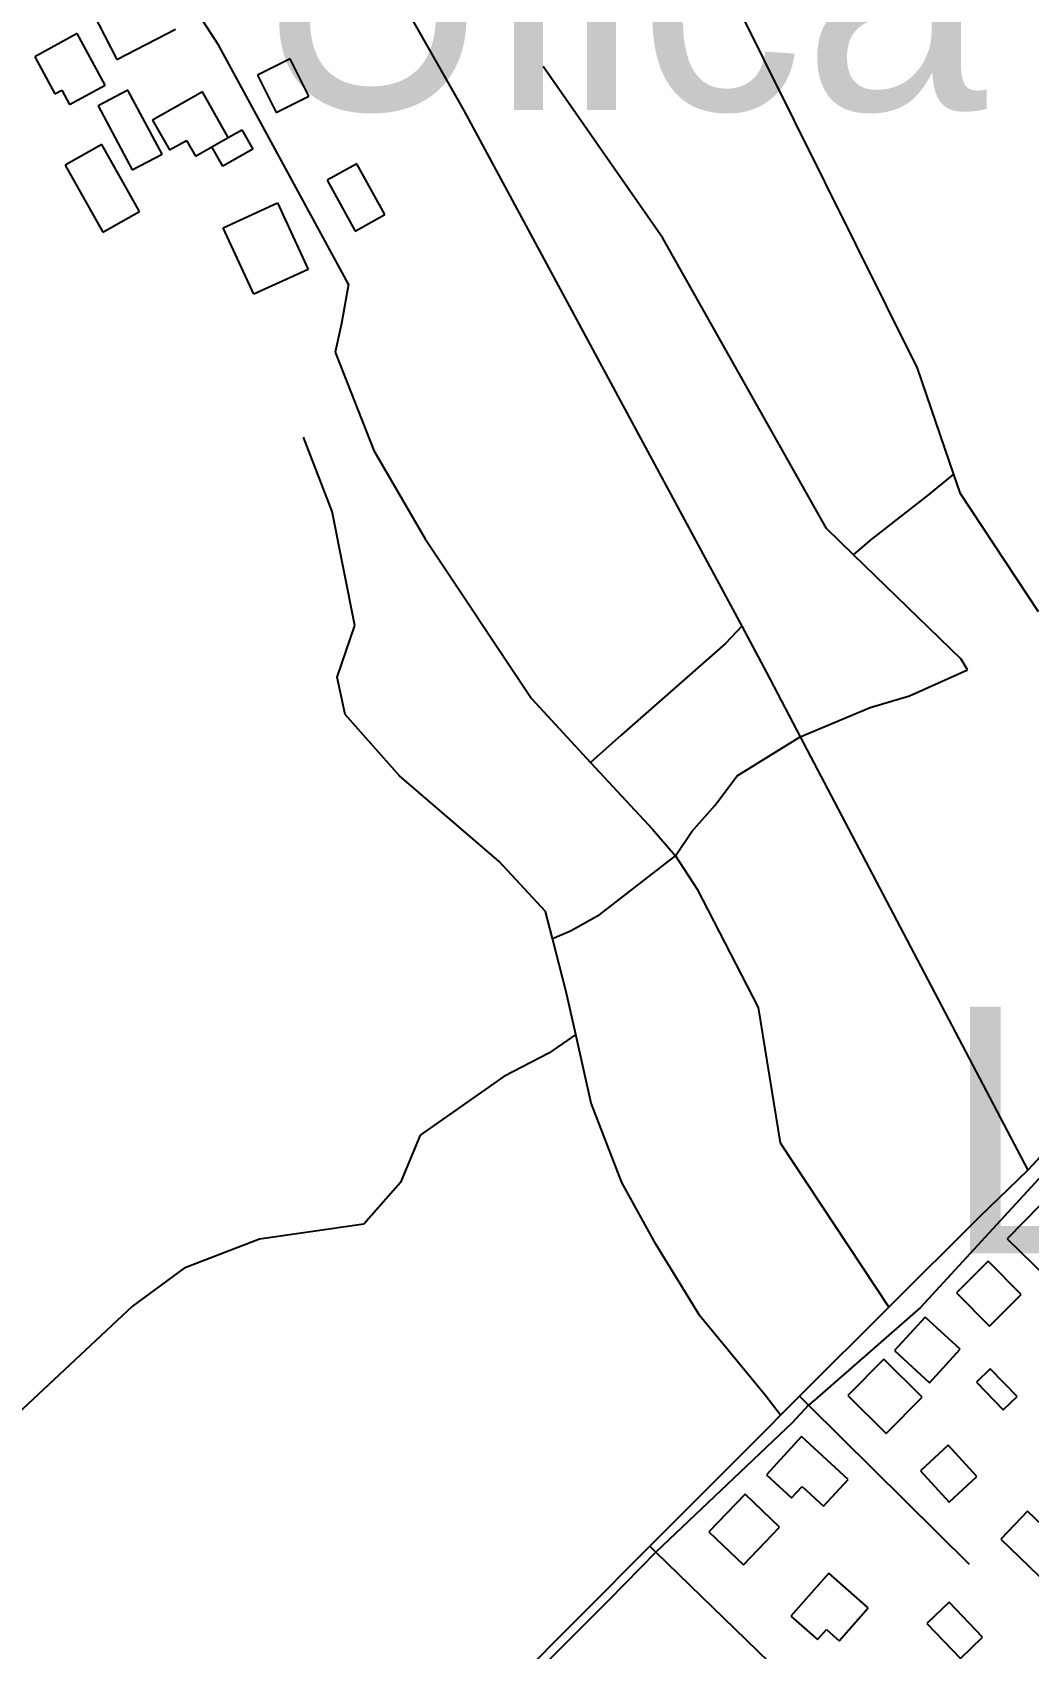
# Model space of a CAD drawing. Extents: x -8864 to 13231, y -7697 to 8949.
# Drawn here: x 1831.6 to 2082.3, y -1918.6 to -1512 of the extents above; entities that cross this region are included whole.
import ezdxf

# ---------------------------------------------------------------- set-up
doc = ezdxf.new("R2010")
doc.units = 0
for name, color, linetype in [('OSM_BUILDING_BARN', 9, 'CONTINUOUS'), ('OSM_BUILDING_GARAGE', 9, 'CONTINUOUS'), ('OSM_BUILDING_HOUSE', 9, 'CONTINUOUS'), ('OSM_BUILDING_YES', 9, 'CONTINUOUS'), ('OSM_HIGHWAY_FOOTWAY', 8, 'CONTINUOUS'), ('OSM_HIGHWAY_PATH', 8, 'CONTINUOUS'), ('OSM_HIGHWAY_RESIDENTIAL', 8, 'CONTINUOUS'), ('OSM_HIGHWAY_SERVICE', 8, 'CONTINUOUS'), ('OSM_LABELS', 8, 'CONTINUOUS')]:
    doc.layers.add(name, color=color, linetype=linetype)

msp = doc.modelspace()

# ---------------------------------------------------------------- linework, layer by layer
at = {"layer": 'OSM_BUILDING_BARN'}
for p, q in [((1855.628075, -1526.561789), (1848.131903, -1530.553687)), ((1864.20388, -1542.640576), (1855.628075, -1526.561789)), ((1848.131903, -1530.553687), (1856.707708, -1546.632474)), ((1856.707708, -1546.632474), (1864.20388, -1542.640576))]:
    msp.add_line(p, q, dxfattribs=at)
at = {"layer": 'OSM_BUILDING_GARAGE'}
for p, q in [((1880.880758, -1538.448527), (1884.257481, -1536.524855)), ((1884.257481, -1536.524855), (1887.036961, -1541.406312)), ((1876.715367, -1540.816979), (1880.880758, -1538.448527)), ((1879.494847, -1545.698436), (1876.715367, -1540.816979)), ((1887.036961, -1541.406312), (1879.494847, -1545.698436))]:
    msp.add_line(p, q, dxfattribs=at)
at = {"layer": 'OSM_BUILDING_HOUSE'}
for p, q in [((1846.906788, -1507.325067), (1852.856253, -1518.867101)), ((1842.879222, -1512.362197), (1832.167123, -1518.177692)), ((1849.915977, -1525.338645), (1842.879222, -1512.362197)), ((1852.856253, -1518.867101), (1867.58826, -1511.261368)), ((1832.167123, -1518.177692), (1837.243693, -1527.529185)), ((1896.478003, -1518.66695), (1888.216134, -1522.792281)), ((1901.164068, -1528.051801), (1896.478003, -1518.66695)), ((1888.216134, -1522.792281), (1892.909856, -1532.177133)), ((1837.243693, -1527.529185), (1839.004796, -1526.584028)), ((1839.004796, -1526.584028), (1840.96498, -1530.197864)), ((1840.96498, -1530.197864), (1849.915977, -1525.338645)), ((1874.372335, -1526.99545), (1861.853191, -1534.111925)), ((1880.880758, -1538.448527), (1874.372335, -1526.99545)), ((1892.909856, -1532.177133), (1901.164068, -1528.051801)), ((1861.853191, -1534.111925), (1866.118122, -1541.617582)), ((1866.118122, -1541.617582), (1870.344769, -1539.204653)), ((1870.344769, -1539.204653), (1872.595918, -1543.163192)), ((1872.595918, -1543.163192), (1880.880758, -1538.448527)), ((2085.145712, -1807.017633), (2076.876185, -1815.490687)), ((2076.876185, -1815.490687), (2086.577565, -1824.975614)), ((2072.09058, -1821.12827), (2064.096705, -1829.045348)), ((2080.413705, -1829.534606), (2072.09058, -1821.12827)), ((2064.096705, -1829.045348), (2072.427487, -1837.451685)), ((2072.427487, -1837.451685), (2080.413705, -1829.534606))]:
    msp.add_line(p, q, dxfattribs=at)
at = {"layer": 'OSM_BUILDING_YES'}
for p, q in [((1849.096681, -1540.272124), (1839.839406, -1545.476046)), ((1858.54538, -1557.095916), (1849.096681, -1540.272124)), ((1839.839406, -1545.476046), (1849.288105, -1562.299839)), ((1913.246765, -1545.131342), (1905.773563, -1549.256674)), ((1920.291176, -1557.89652), (1913.246765, -1545.131342)), ((1905.773563, -1549.256674), (1912.810317, -1562.021852)), ((1849.288105, -1562.299839), (1858.54538, -1557.095916)), ((1879.632672, -1561.199009), (1893.292704, -1554.927615)), ((1893.292704, -1554.927615), (1900.980301, -1571.651332)), ((1912.810317, -1562.021852), (1920.291176, -1557.89652)), ((1887.320269, -1577.933846), (1879.632672, -1561.199009)), ((1900.980301, -1571.651332), (1887.320269, -1577.933846)), ((2056.248312, -1835.172189), (2048.507116, -1843.623003)), ((2065.030855, -1843.233821), (2056.248312, -1835.172189)), ((2048.507116, -1843.623003), (2057.297316, -1851.684635)), ((2057.297316, -1851.684635), (2065.030855, -1843.233821)), ((2045.811863, -1845.791304), (2036.77664, -1854.920408)), ((2055.459644, -1855.32071), (2045.811863, -1845.791304)), ((2072.580626, -1848.215354), (2069.104362, -1851.595679)), ((2079.334072, -1855.120559), (2072.580626, -1848.215354)), ((2069.104362, -1851.595679), (2075.865465, -1858.512004)), ((2036.77664, -1854.920408), (2046.424421, -1864.460933)), ((2046.424421, -1864.460933), (2055.459644, -1855.32071)), ((2075.865465, -1858.512004), (2079.334072, -1855.120559)), ((2025.069135, -1865.261536), (2016.263621, -1874.846539)), ((2036.822582, -1876.058563), (2025.069135, -1865.261536)), ((2062.052294, -1867.429837), (2055.038511, -1873.856904)), ((2069.249845, -1875.280199), (2062.052294, -1867.429837)), ((2055.038511, -1873.856904), (2062.236061, -1881.707266)), ((2016.263621, -1874.846539), (2022.58062, -1880.650914)), ((2022.58062, -1880.650914), (2025.237589, -1877.759846)), ((2025.237589, -1877.759846), (2030.674036, -1882.752498)), ((2030.674036, -1882.752498), (2036.822582, -1876.058563)), ((2062.236061, -1881.707266), (2069.249845, -1875.280199)), ((2010.903743, -1879.727996), (2001.822578, -1889.235162)), ((2019.563775, -1888.000898), (2010.903743, -1879.727996)), ((2081.960413, -1884.042359), (2075.237594, -1891.069878)), ((2091.669449, -1893.327135), (2081.960413, -1884.042359)), ((2001.822578, -1889.235162), (2010.48261, -1897.508065)), ((2010.48261, -1897.508065), (2019.563775, -1888.000898)), ((2075.237594, -1891.069878), (2087.090582, -1902.411761)), ((2032.021663, -1899.565171), (2022.442795, -1910.384437)), ((2041.883838, -1908.305092), (2032.021663, -1899.565171)), ((2022.442795, -1910.384437), (2029.1503, -1916.322246)), ((2034.563776, -1916.577995), (2041.883838, -1908.305092)), ((2062.243718, -1906.904036), (2056.684759, -1912.230273)), ((2070.681698, -1915.721794), (2062.243718, -1906.904036)), ((2029.1503, -1916.322246), (2031.401448, -1913.775882)), ((2031.401448, -1913.775882), (2034.563776, -1916.577995)), ((2056.684759, -1912.230273), (2065.115081, -1921.048031)), ((2065.115081, -1921.048031), (2070.681698, -1915.721794))]:
    msp.add_line(p, q, dxfattribs=at)
at = {"layer": 'OSM_HIGHWAY_FOOTWAY'}
for p, q in [((2100.513248, -1783.255278), (2055.046168, -1832.770378)), ((2055.046168, -1832.770378), (2028.407574, -1856.110194)), ((2026.845552, -1857.311099), (2022.772045, -1861.825613)), ((2028.407574, -1856.110194), (2026.845552, -1857.311099)), ((2022.772045, -1861.825613), (1988.484139, -1894.294531)), ((1988.484139, -1894.294531), (1976.646465, -1906.359181)), ((1976.646465, -1906.359181), (1940.43666, -1942.575368))]:
    msp.add_line(p, q, dxfattribs=at)
at = {"layer": 'OSM_HIGHWAY_PATH'}
for p, q in [((2000.046162, -1487.654685), (2054.196244, -1596.503398)), ((1918.775096, -1494.037273), (1940.153353, -1531.721234)), ((1990.183986, -1563.823209), (1960.130384, -1520.646219)), ((1940.153353, -1531.721234), (2010.069134, -1661.418996)), ((2031.386134, -1636.844918), (1990.183986, -1563.823209)), ((1911.125784, -1575.365243), (1909.364681, -1585.250472)), ((1909.364681, -1585.250472), (1907.80266, -1592.500381)), ((1907.80266, -1592.500381), (1917.534667, -1617.185655)), ((2054.196244, -1596.503398), (2063.384607, -1623.245778)), ((1907.052277, -1632.519435), (1899.793471, -1613.872046)), ((1917.534667, -1617.185655), (1930.390717, -1639.435759)), ((2056.500992, -1628.861122), (2063.384607, -1623.245778)), ((2063.384607, -1623.245778), (2064.977256, -1627.882607)), ((2042.76439, -1639.535835), (2056.500992, -1628.861122)), ((2064.977256, -1627.882607), (2084.663323, -1657.749564)), ((1912.741405, -1661.207726), (1907.052277, -1632.519435)), ((2038.223807, -1643.483255), (2031.386134, -1636.844918)), ((1930.390717, -1639.435759), (1957.15948, -1679.610486)), ((2038.223807, -1643.483255), (2042.76439, -1639.535835)), ((2065.268221, -1669.725257), (2038.223807, -1643.483255)), ((1908.262078, -1674.206413), (1912.741405, -1661.207726)), ((2010.069134, -1661.418996), (2006.018597, -1665.73336)), ((2010.069134, -1661.418996), (2016.294249, -1673.072225)), ((2006.018597, -1665.73336), (1979.732224, -1688.817426)), ((2066.883841, -1672.349458), (2065.268221, -1669.725257)), ((1910.275861, -1683.613504), (1908.262078, -1674.206413)), ((2016.294249, -1673.072225), (2024.770513, -1689.206609)), ((2052.243717, -1678.921078), (2066.883841, -1672.349458)), ((2042.404512, -1681.889982), (2052.243717, -1678.921078)), ((1957.15948, -1679.610486), (1972.059941, -1695.689273)), ((2024.770513, -1689.206609), (2042.404512, -1681.889982)), ((1923.935893, -1699.069599), (1910.275861, -1683.613504)), ((1979.732224, -1688.817426), (1972.059941, -1695.689273)), ((2008.905274, -1699.069599), (2024.770513, -1689.206609)), ((2024.770513, -1689.206609), (2082.090581, -1798.222115)), ((1949.073721, -1720.619175), (1923.935893, -1699.069599)), ((1972.059941, -1695.689273), (1987.618901, -1712.468587)), ((2003.285059, -1706.519659), (2008.905274, -1699.069599)), ((1997.504048, -1713.013442), (2003.285059, -1706.519659)), ((1987.618901, -1712.468587), (1993.415227, -1719.184761)), ((1993.415227, -1719.184761), (1997.504048, -1713.013442)), ((1974.38766, -1733.918089), (1993.415227, -1719.184761)), ((1993.415227, -1719.184761), (1998.866988, -1727.591097)), ((1960.71997, -1733.161963), (1949.073721, -1720.619175)), ((1998.866988, -1727.591097), (2014.211554, -1757.324621)), ((1962.473416, -1740.000451), (1960.71997, -1733.161963)), ((1967.021656, -1738.065659), (1974.38766, -1733.918089)), ((1962.473416, -1740.000451), (1967.021656, -1738.065659)), ((1965.896081, -1753.377201), (1962.473416, -1740.000451)), ((1968.300369, -1764.12975), (1965.896081, -1753.377201)), ((2014.211554, -1757.324621), (2019.770513, -1791.394746)), ((1968.300369, -1764.12975), (1961.562237, -1768.777698)), ((1972.167139, -1781.376083), (1968.300369, -1764.12975)), ((1961.562237, -1768.777698), (1950.222266, -1774.64879)), ((1950.222266, -1774.64879), (1929.173259, -1789.459954)), ((1979.877706, -1801.302214), (1972.167139, -1781.376083)), ((1929.173259, -1789.459954), (1924.211544, -1801.357812)), ((2019.770513, -1791.394746), (2047.059949, -1832.714781)), ((1924.211544, -1801.357812), (1915.023181, -1811.810135)), ((1988.43054, -1816.825026), (1979.877706, -1801.302214)), ((1915.023181, -1811.810135), (1888.744465, -1815.613001)), ((1888.744465, -1815.613001), (1869.739869, -1822.907388)), ((1999.510174, -1834.871963), (1988.43054, -1816.825026)), ((1869.739869, -1822.907388), (1856.784278, -1832.425674)), ((1856.784278, -1832.425674), (1810.229908, -1876.002966)), ((2015.980313, -1854.831452), (1999.510174, -1834.871963)), ((2019.824112, -1859.890821), (2015.980313, -1854.831452))]:
    msp.add_line(p, q, dxfattribs=at)
at = {"layer": 'OSM_HIGHWAY_RESIDENTIAL'}
for p, q in [((1878.468813, -1515.386699), (1861.455028, -1488.955665)), ((1911.125784, -1575.365243), (1878.468813, -1515.386699)), ((2098.009419, -1780.942423), (2082.090581, -1798.222115)), ((2082.090581, -1798.222115), (2069.770518, -1810.075494)), ((2069.770518, -1810.075494), (2047.059949, -1832.714781)), ((2047.059949, -1832.714781), (2024.609717, -1855.09832)), ((2024.609717, -1855.09832), (2019.824112, -1859.890821)), ((2024.609717, -1855.09832), (2026.845552, -1857.311099)), ((2026.845552, -1857.311099), (2067.282004, -1897.307914)), ((2019.824112, -1859.890821), (2017.021661, -1862.692933)), ((2017.021661, -1862.692933), (2009.081385, -1870.65449)), ((2009.081385, -1870.65449), (1986.968059, -1892.815639)), ((1986.968059, -1892.815639), (1928.476475, -1951.415365))]:
    msp.add_line(p, q, dxfattribs=at)
at = {"layer": 'OSM_HIGHWAY_SERVICE'}
for p, q in [((1986.968059, -1892.815639), (1988.484139, -1894.294531)), ((1988.484139, -1894.294531), (2016.853208, -1921.881993))]:
    msp.add_line(p, q, dxfattribs=at)

# ---------------------------------------------------------------- texts
at = {"layer": 'OSM_LABELS'}
for s, p in [('Ulica Paherjevih', (1887.281682, -1531.572616)), ('Lovska ulica', (2060.707765, -1819.109802))]:
    msp.add_text(s, height=62.042552, dxfattribs=at).set_placement(p)

doc.saveas('drawing.dxf')
